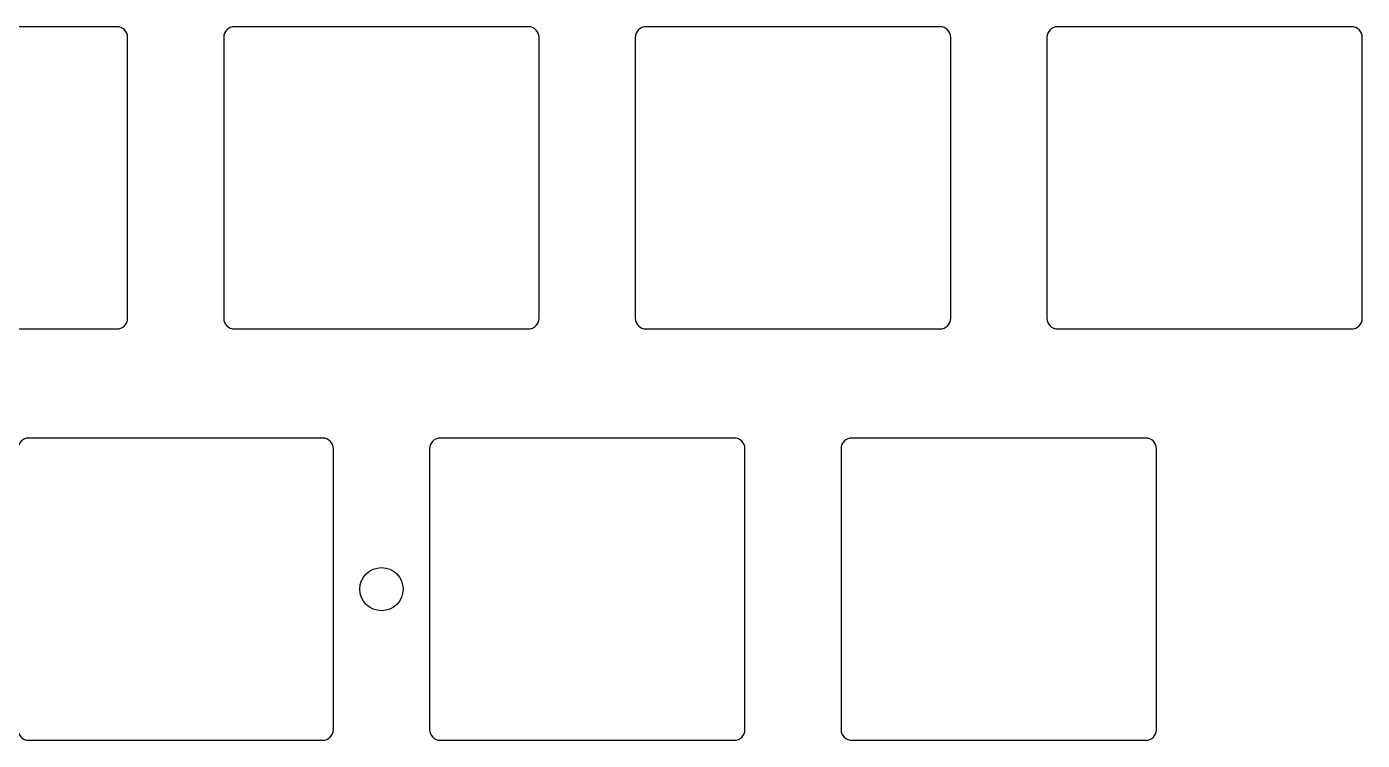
# Model space of a CAD drawing. Header units: millimetres. Extents: x -11 to 340, y -118 to 18.
# Drawn here: x 169.3 to 231.1, y -88 to -54.9 of the extents above; entities that cross this region are included whole.
import ezdxf

# ---------------------------------------------------------------- set-up
doc = ezdxf.new("R2010")
doc.units = ezdxf.units.MM
doc.header["$MEASUREMENT"] = 0
doc.layers.add('BLACK', color=7, linetype='CONTINUOUS')

msp = doc.modelspace()

# ---------------------------------------------------------------- linework, layer by layer
at = {"layer": 'BLACK', "linetype": 'Continuous'}
for p, q in [((173.4875, -54.9125), (159.8875, -54.9125)), ((192.5375, -54.9125), (178.9375, -54.9125)), ((211.5875, -54.9125), (197.9875, -54.9125)), ((230.6375, -54.9125), (217.0375, -54.9125)), ((173.9875, -68.4125), (173.9875, -55.4125)), ((178.4375, -55.4125), (178.4375, -68.4125)), ((193.0375, -68.4125), (193.0375, -55.4125)), ((197.4875, -55.4125), (197.4875, -68.4125)), ((212.0875, -68.4125), (212.0875, -55.4125)), ((216.5375, -55.4125), (216.5375, -68.4125)), ((231.1375, -68.4125), (231.1375, -55.4125)), ((159.8875, -68.9125), (173.4875, -68.9125)), ((178.9375, -68.9125), (192.5375, -68.9125)), ((197.9875, -68.9125), (211.5875, -68.9125)), ((217.0375, -68.9125), (230.6375, -68.9125)), ((183.0125, -73.9625), (169.4125, -73.9625)), ((202.0625, -73.9625), (188.4625, -73.9625)), ((221.1125, -73.9625), (207.5125, -73.9625)), ((183.5125, -87.4625), (183.5125, -74.4625)), ((187.9625, -74.4625), (187.9625, -87.4625)), ((202.5625, -87.4625), (202.5625, -74.4625)), ((207.0125, -74.4625), (207.0125, -87.4625)), ((221.6125, -87.4625), (221.6125, -74.4625)), ((169.4125, -87.9625), (183.0125, -87.9625)), ((188.4625, -87.9625), (202.0625, -87.9625)), ((207.5125, -87.9625), (221.1125, -87.9625))]:
    msp.add_line(p, q, dxfattribs=at)
at = {"layer": 'BLACK'}
msp.add_circle((185.7375, -80.9625), 1, dxfattribs=at)
for centre, start, end in [((173.4875, -55.4125), 0, 90), ((178.9375, -55.4125), 90, 180), ((192.5375, -55.4125), 0, 90), ((197.9875, -55.4125), 90, 180), ((211.5875, -55.4125), 0, 90), ((217.0375, -55.4125), 90, 180), ((230.6375, -55.4125), 0, 90), ((173.4875, -68.4125), 270, 0), ((178.9375, -68.4125), 180, 270), ((192.5375, -68.4125), 270, 0), ((197.9875, -68.4125), 180, 270), ((211.5875, -68.4125), 270, 0), ((217.0375, -68.4125), 180, 270), ((230.6375, -68.4125), 270, 0), ((169.4125, -74.4625), 90, 180), ((183.0125, -74.4625), 0, 90), ((188.4625, -74.4625), 90, 180), ((202.0625, -74.4625), 0, 90), ((207.5125, -74.4625), 90, 180), ((221.1125, -74.4625), 0, 90), ((169.4125, -87.4625), 180, 270), ((183.0125, -87.4625), 270, 0), ((188.4625, -87.4625), 180, 270), ((202.0625, -87.4625), 270, 0), ((207.5125, -87.4625), 180, 270), ((221.1125, -87.4625), 270, 0)]:
    msp.add_arc(centre, 0.5, start, end, dxfattribs=at)

doc.saveas('drawing.dxf')
